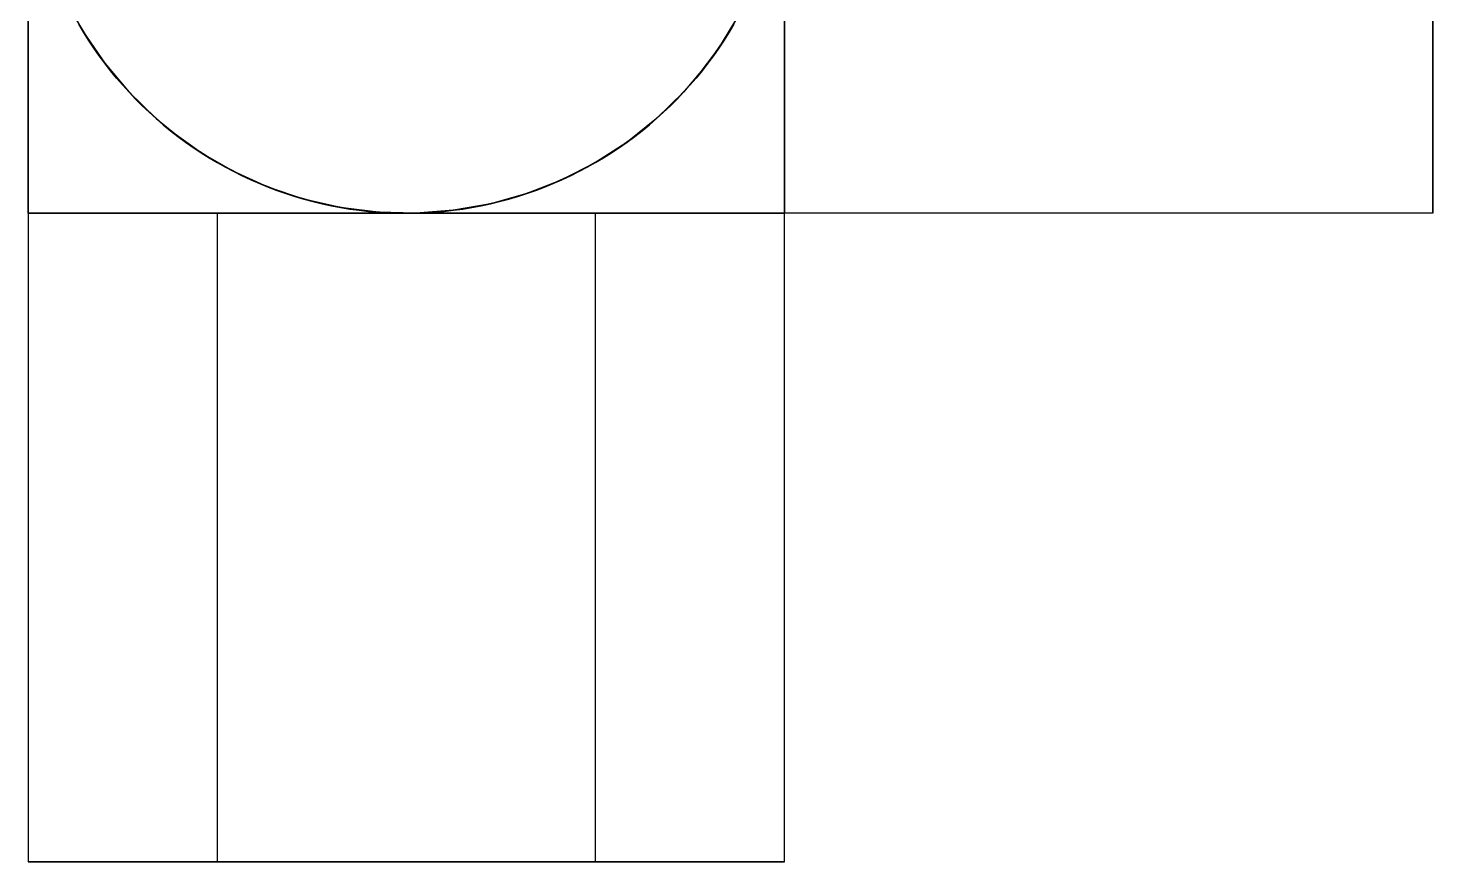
# Model space of a CAD drawing. Extents: x 0 to 2.83, y 0 to 3.3.
# Drawn here: x 0 to 1.026, y 0 to 0.609 of the extents above; entities that cross this region are included whole.
import ezdxf

# ---------------------------------------------------------------- set-up
doc = ezdxf.new("R2010")
doc.units = 0
doc.linetypes.add('HIDDEN', pattern=[9, 6, -3])
doc.layers.add('TOP', color=7, linetype='CONTINUOUS')
doc.layers.add('TOP_HID', color=7, linetype='HIDDEN')

msp = doc.modelspace()

# ---------------------------------------------------------------- linework, layer by layer
at = {"layer": 'TOP'}
for p, q in [((0, 0.75), (0, 0.473684)), ((0.552632, 0.75), (0.552632, 0.473684)), ((1.026316, 0.75), (1.026316, 0.473684)), ((0.027364, 0.630111), (0.040538, 0.605919)), ((0.504619, 0.594346), (0.518982, 0.617851)), ((0.040538, 0.605919), (0.056055, 0.583159)), ((0.487986, 0.572388), (0.504619, 0.594346)), ((0.056055, 0.583159), (0.073762, 0.562058)), ((0.46925, 0.552195), (0.487986, 0.572388)), ((0.073762, 0.562058), (0.093482, 0.542824)), ((0.448596, 0.533968), (0.46925, 0.552195)), ((0.093482, 0.542824), (0.115018, 0.525649)), ((0.42623, 0.517888), (0.448596, 0.533968)), ((0.115018, 0.525649), (0.138158, 0.510704)), ((0.402374, 0.504114), (0.42623, 0.517888)), ((0.138158, 0.510704), (0.162671, 0.498137)), ((0.377265, 0.492785), (0.402374, 0.504114)), ((0.162671, 0.498137), (0.188313, 0.488073)), ((0.351153, 0.484012), (0.377265, 0.492785)), ((0.188313, 0.488073), (0.21483, 0.480612)), ((0.324298, 0.477882), (0.351153, 0.484012)), ((0, 0.473684), (0, 0)), ((0.276316, 0.473684), (0, 0.473684)), ((0.21483, 0.480612), (0.241958, 0.475829)), ((0.241958, 0.475829), (0.269427, 0.47377)), ((0.269427, 0.47377), (0.296965, 0.474457)), ((0.552632, 0.473684), (0.276316, 0.473684)), ((0.296965, 0.474457), (0.324298, 0.477882)), ((1.026316, 0.473684), (0.552632, 0.473684)), ((0.552632, 0), (0.552632, 0.473684)), ((0.552632, 0), (0, 0))]:
    msp.add_line(p, q, dxfattribs=at)
at = {"layer": 'TOP_HID', "linetype": 'HIDDEN'}
for p, q in [((1.026316, 0.473684), (1.026316, 1.026316)), ((0, 0.75), (0, 0.473684)), ((0, 0.75), (0, 0.473684)), ((0, 0.473684), (0, 0.75)), ((0.552632, 0.473684), (0.552632, 0.75)), ((0.552632, 0.75), (0.552632, 0.473684)), ((0.552632, 0.75), (0.552632, 0.473684)), ((0.525268, 0.630111), (0.512094, 0.605919)), ((0.048013, 0.594346), (0.033649, 0.617851)), ((0.037019, 0.611842), (0.040538, 0.605919)), ((0.040538, 0.605919), (0.037019, 0.611842)), ((0.040538, 0.605919), (0.044203, 0.600086)), ((0.044203, 0.600086), (0.040538, 0.605919)), ((0.512094, 0.605919), (0.496576, 0.583159)), ((0.508428, 0.600086), (0.512094, 0.605919)), ((0.512094, 0.605919), (0.508428, 0.600086)), ((0.512094, 0.605919), (0.515612, 0.611842)), ((0.515612, 0.611842), (0.512094, 0.605919)), ((0.044203, 0.600086), (0.048013, 0.594346)), ((0.048013, 0.594346), (0.044203, 0.600086)), ((0.504619, 0.594346), (0.508428, 0.600086)), ((0.508428, 0.600086), (0.504619, 0.594346)), ((0.048013, 0.594346), (0.051964, 0.588702)), ((0.051964, 0.588702), (0.048013, 0.594346)), ((0.064646, 0.572388), (0.048013, 0.594346)), ((0.051964, 0.588702), (0.056055, 0.583159)), ((0.056055, 0.583159), (0.051964, 0.588702)), ((0.496576, 0.583159), (0.500667, 0.588702)), ((0.500667, 0.588702), (0.496576, 0.583159)), ((0.500667, 0.588702), (0.504619, 0.594346)), ((0.504619, 0.594346), (0.500667, 0.588702)), ((0.056055, 0.583159), (0.060283, 0.57772)), ((0.060283, 0.57772), (0.056055, 0.583159)), ((0.060283, 0.57772), (0.064646, 0.572388)), ((0.064646, 0.572388), (0.060283, 0.57772)), ((0.496576, 0.583159), (0.47887, 0.562058)), ((0.487986, 0.572388), (0.492348, 0.57772)), ((0.492348, 0.57772), (0.487986, 0.572388)), ((0.492348, 0.57772), (0.496576, 0.583159)), ((0.496576, 0.583159), (0.492348, 0.57772)), ((0.064646, 0.572388), (0.069139, 0.567166)), ((0.069139, 0.567166), (0.064646, 0.572388)), ((0.083382, 0.552195), (0.064646, 0.572388)), ((0.069139, 0.567166), (0.073762, 0.562058)), ((0.073762, 0.562058), (0.069139, 0.567166)), ((0.47887, 0.562058), (0.483492, 0.567166)), ((0.483492, 0.567166), (0.47887, 0.562058)), ((0.483492, 0.567166), (0.487986, 0.572388)), ((0.487986, 0.572388), (0.483492, 0.567166)), ((0.073762, 0.562058), (0.07851, 0.557066)), ((0.07851, 0.557066), (0.073762, 0.562058)), ((0.07851, 0.557066), (0.083382, 0.552195)), ((0.083382, 0.552195), (0.07851, 0.557066)), ((0.47887, 0.562058), (0.45915, 0.542824)), ((0.46925, 0.552195), (0.474121, 0.557066)), ((0.474121, 0.557066), (0.46925, 0.552195)), ((0.474121, 0.557066), (0.47887, 0.562058)), ((0.47887, 0.562058), (0.474121, 0.557066)), ((0.083382, 0.552195), (0.088373, 0.547446)), ((0.088373, 0.547446), (0.083382, 0.552195)), ((0.104036, 0.533968), (0.083382, 0.552195)), ((0.088373, 0.547446), (0.093482, 0.542824)), ((0.093482, 0.542824), (0.088373, 0.547446)), ((0.45915, 0.542824), (0.464258, 0.547446)), ((0.464258, 0.547446), (0.45915, 0.542824)), ((0.464258, 0.547446), (0.46925, 0.552195)), ((0.46925, 0.552195), (0.464258, 0.547446)), ((0.093482, 0.542824), (0.098703, 0.53833)), ((0.098703, 0.53833), (0.093482, 0.542824)), ((0.098703, 0.53833), (0.104036, 0.533968)), ((0.104036, 0.533968), (0.098703, 0.53833)), ((0.104036, 0.533968), (0.109475, 0.52974)), ((0.109475, 0.52974), (0.104036, 0.533968)), ((0.126402, 0.517888), (0.104036, 0.533968)), ((0.45915, 0.542824), (0.437613, 0.525649)), ((0.443156, 0.52974), (0.448596, 0.533968)), ((0.448596, 0.533968), (0.443156, 0.52974)), ((0.448596, 0.533968), (0.453928, 0.53833)), ((0.453928, 0.53833), (0.448596, 0.533968)), ((0.453928, 0.53833), (0.45915, 0.542824)), ((0.45915, 0.542824), (0.453928, 0.53833)), ((0.109475, 0.52974), (0.115018, 0.525649)), ((0.115018, 0.525649), (0.109475, 0.52974)), ((0.115018, 0.525649), (0.120662, 0.521697)), ((0.120662, 0.521697), (0.115018, 0.525649)), ((0.437613, 0.525649), (0.414474, 0.510704)), ((0.43197, 0.521697), (0.437613, 0.525649)), ((0.437613, 0.525649), (0.43197, 0.521697)), ((0.437613, 0.525649), (0.443156, 0.52974)), ((0.443156, 0.52974), (0.437613, 0.525649)), ((0.120662, 0.521697), (0.126402, 0.517888)), ((0.126402, 0.517888), (0.120662, 0.521697)), ((0.126402, 0.517888), (0.132235, 0.514222)), ((0.132235, 0.514222), (0.126402, 0.517888)), ((0.150258, 0.504114), (0.126402, 0.517888)), ((0.132235, 0.514222), (0.138158, 0.510704)), ((0.138158, 0.510704), (0.132235, 0.514222)), ((0.414474, 0.510704), (0.420397, 0.514222)), ((0.420397, 0.514222), (0.414474, 0.510704)), ((0.420397, 0.514222), (0.42623, 0.517888)), ((0.42623, 0.517888), (0.420397, 0.514222)), ((0.42623, 0.517888), (0.43197, 0.521697)), ((0.43197, 0.521697), (0.42623, 0.517888)), ((0.138158, 0.510704), (0.144167, 0.507334)), ((0.144167, 0.507334), (0.138158, 0.510704)), ((0.144167, 0.507334), (0.150258, 0.504114)), ((0.150258, 0.504114), (0.144167, 0.507334)), ((0.150258, 0.504114), (0.156427, 0.501048)), ((0.156427, 0.501048), (0.150258, 0.504114)), ((0.175366, 0.492785), (0.150258, 0.504114)), ((0.414474, 0.510704), (0.389961, 0.498137)), ((0.396205, 0.501048), (0.402374, 0.504114)), ((0.402374, 0.504114), (0.396205, 0.501048)), ((0.402374, 0.504114), (0.408465, 0.507334)), ((0.408465, 0.507334), (0.402374, 0.504114)), ((0.408465, 0.507334), (0.414474, 0.510704)), ((0.414474, 0.510704), (0.408465, 0.507334)), ((0.156427, 0.501048), (0.162671, 0.498137)), ((0.162671, 0.498137), (0.156427, 0.501048)), ((0.162671, 0.498137), (0.168985, 0.495382)), ((0.168985, 0.495382), (0.162671, 0.498137)), ((0.168985, 0.495382), (0.175366, 0.492785)), ((0.175366, 0.492785), (0.168985, 0.495382)), ((0.175366, 0.492785), (0.18181, 0.490348)), ((0.18181, 0.490348), (0.175366, 0.492785)), ((0.201478, 0.484012), (0.175366, 0.492785)), ((0.389961, 0.498137), (0.364319, 0.488073)), ((0.370821, 0.490348), (0.377265, 0.492785)), ((0.377265, 0.492785), (0.370821, 0.490348)), ((0.377265, 0.492785), (0.383646, 0.495382)), ((0.383646, 0.495382), (0.377265, 0.492785)), ((0.383646, 0.495382), (0.389961, 0.498137)), ((0.389961, 0.498137), (0.383646, 0.495382)), ((0.389961, 0.498137), (0.396205, 0.501048)), ((0.396205, 0.501048), (0.389961, 0.498137)), ((0.18181, 0.490348), (0.188313, 0.488073)), ((0.188313, 0.488073), (0.18181, 0.490348)), ((0.188313, 0.488073), (0.19487, 0.48596)), ((0.19487, 0.48596), (0.188313, 0.488073)), ((0.19487, 0.48596), (0.201478, 0.484012)), ((0.201478, 0.484012), (0.19487, 0.48596)), ((0.201478, 0.484012), (0.208133, 0.482229)), ((0.208133, 0.482229), (0.201478, 0.484012)), ((0.228334, 0.477882), (0.201478, 0.484012)), ((0.364319, 0.488073), (0.337802, 0.480612)), ((0.344499, 0.482229), (0.351153, 0.484012)), ((0.351153, 0.484012), (0.344499, 0.482229)), ((0.351153, 0.484012), (0.357761, 0.48596)), ((0.357761, 0.48596), (0.351153, 0.484012)), ((0.357761, 0.48596), (0.364319, 0.488073)), ((0.364319, 0.488073), (0.357761, 0.48596)), ((0.364319, 0.488073), (0.370821, 0.490348)), ((0.370821, 0.490348), (0.364319, 0.488073)), ((0.276316, 0.473684), (0, 0.473684)), ((0, 0.473684), (0.276316, 0.473684)), ((0, 0.473684), (0.276316, 0.473684)), ((0.414474, 0.473684), (0.138158, 0.473684)), ((0.138158, 0.473684), (0.138158, 0)), ((0.138158, 0.473684), (0.414474, 0.473684)), ((0.414474, 0.473684), (0.138158, 0.473684)), ((0.208133, 0.482229), (0.21483, 0.480612)), ((0.21483, 0.480612), (0.208133, 0.482229)), ((0.21483, 0.480612), (0.221565, 0.479163)), ((0.221565, 0.479163), (0.21483, 0.480612)), ((0.221565, 0.479163), (0.228334, 0.477882)), ((0.228334, 0.477882), (0.221565, 0.479163)), ((0.228334, 0.477882), (0.235133, 0.47677)), ((0.235133, 0.47677), (0.228334, 0.477882)), ((0.255667, 0.474457), (0.228334, 0.477882)), ((0.235133, 0.47677), (0.241958, 0.475829)), ((0.241958, 0.475829), (0.235133, 0.47677)), ((0.241958, 0.475829), (0.248804, 0.475057)), ((0.248804, 0.475057), (0.241958, 0.475829)), ((0.248804, 0.475057), (0.255667, 0.474457)), ((0.255667, 0.474457), (0.248804, 0.475057)), ((0.255667, 0.474457), (0.262543, 0.474028)), ((0.262543, 0.474028), (0.255667, 0.474457)), ((0.283205, 0.47377), (0.255667, 0.474457)), ((0.262543, 0.474028), (0.269427, 0.47377)), ((0.269427, 0.47377), (0.262543, 0.474028)), ((0.269427, 0.47377), (0.276316, 0.473684)), ((0.276316, 0.473684), (0.269427, 0.47377)), ((0.276316, 0.473684), (0.283205, 0.47377)), ((0.283205, 0.47377), (0.276316, 0.473684)), ((0.552632, 0.473684), (0.276316, 0.473684)), ((0.276316, 0.473684), (0.552632, 0.473684)), ((0.276316, 0.473684), (0.552632, 0.473684)), ((0.310674, 0.475829), (0.283205, 0.47377)), ((0.283205, 0.47377), (0.290089, 0.474028)), ((0.290089, 0.474028), (0.283205, 0.47377)), ((0.290089, 0.474028), (0.296965, 0.474457)), ((0.296965, 0.474457), (0.290089, 0.474028)), ((0.296965, 0.474457), (0.303828, 0.475057)), ((0.303828, 0.475057), (0.296965, 0.474457)), ((0.303828, 0.475057), (0.310674, 0.475829)), ((0.310674, 0.475829), (0.303828, 0.475057)), ((0.337802, 0.480612), (0.310674, 0.475829)), ((0.310674, 0.475829), (0.317499, 0.47677)), ((0.317499, 0.47677), (0.310674, 0.475829)), ((0.317499, 0.47677), (0.324298, 0.477882)), ((0.324298, 0.477882), (0.317499, 0.47677)), ((0.324298, 0.477882), (0.331067, 0.479163)), ((0.331067, 0.479163), (0.324298, 0.477882)), ((0.331067, 0.479163), (0.337802, 0.480612)), ((0.337802, 0.480612), (0.331067, 0.479163)), ((0.337802, 0.480612), (0.344499, 0.482229)), ((0.344499, 0.482229), (0.337802, 0.480612)), ((0.414474, 0), (0.414474, 0.473684)), ((0, 0), (0.552632, 0)), ((0.138158, 0), (0.414474, 0)), ((0.414474, 0), (0.138158, 0))]:
    msp.add_line(p, q, dxfattribs=at)

doc.saveas('drawing.dxf')
